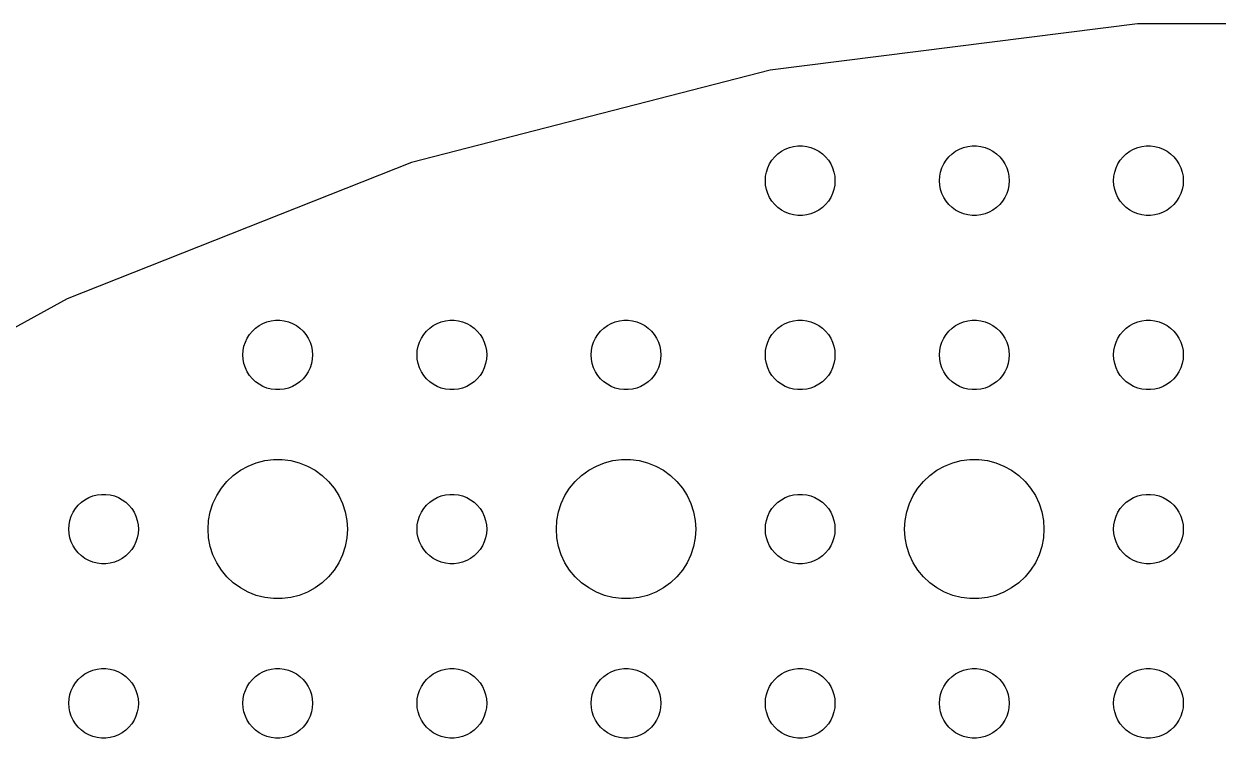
# Model space of a CAD drawing. Header units: metres. Extents: x -127 to 127, y -127 to 127.
# Drawn here: x -55.9 to -4.5, y 96 to 126.7 of the extents above; entities that cross this region are included whole.
import ezdxf

# ---------------------------------------------------------------- set-up
doc = ezdxf.new("R2010")
doc.units = ezdxf.units.M

msp = doc.modelspace()

# ---------------------------------------------------------------- linework, layer by layer
for p, q in [((-7.9744, 126.749), (-23.7974, 124.75)), ((7.9744, 126.749), (-7.9744, 126.749)), ((-23.7974, 124.75), (-39.2451, 120.784)), ((-23.1387, 121.357), (-22.9635, 121.427)), ((-22.9635, 121.427), (-22.7811, 121.473)), ((-22.7811, 121.473), (-22.5942, 121.497)), ((-22.5942, 121.497), (-22.4058, 121.497)), ((-22.4058, 121.497), (-22.2189, 121.473)), ((-22.2189, 121.473), (-22.0365, 121.427)), ((-22.0365, 121.427), (-21.8613, 121.357)), ((-15.6387, 121.357), (-15.4635, 121.427)), ((-15.4635, 121.427), (-15.2811, 121.473)), ((-15.2811, 121.473), (-15.0942, 121.497)), ((-15.0942, 121.497), (-14.9058, 121.497)), ((-14.9058, 121.497), (-14.7189, 121.473)), ((-14.7189, 121.473), (-14.5365, 121.427)), ((-14.5365, 121.427), (-14.3613, 121.357)), ((-8.13866, 121.357), (-7.96352, 121.427)), ((-7.96352, 121.427), (-7.78107, 121.473)), ((-7.78107, 121.473), (-7.59418, 121.497)), ((-7.59418, 121.497), (-7.40581, 121.497)), ((-7.40581, 121.497), (-7.21892, 121.473)), ((-7.21892, 121.473), (-7.03647, 121.427)), ((-7.03647, 121.427), (-6.86133, 121.357)), ((-23.8145, 120.723), (-23.7135, 120.882)), ((-23.7135, 120.882), (-23.5934, 121.027)), ((-23.5934, 121.027), (-23.4561, 121.156)), ((-23.4561, 121.156), (-23.3037, 121.266)), ((-23.3037, 121.266), (-23.1387, 121.357)), ((-21.8613, 121.357), (-21.6963, 121.266)), ((-21.6963, 121.266), (-21.5439, 121.156)), ((-21.5439, 121.156), (-21.4065, 121.027)), ((-21.4065, 121.027), (-21.2865, 120.882)), ((-21.2865, 120.882), (-21.1855, 120.723)), ((-16.3145, 120.723), (-16.2135, 120.882)), ((-16.2135, 120.882), (-16.0934, 121.027)), ((-16.0934, 121.027), (-15.9561, 121.156)), ((-15.9561, 121.156), (-15.8037, 121.266)), ((-15.8037, 121.266), (-15.6387, 121.357)), ((-14.3613, 121.357), (-14.1963, 121.266)), ((-14.1963, 121.266), (-14.0439, 121.156)), ((-14.0439, 121.156), (-13.9065, 121.027)), ((-13.9065, 121.027), (-13.7865, 120.882)), ((-13.7865, 120.882), (-13.6855, 120.723)), ((-8.81445, 120.723), (-8.71352, 120.882)), ((-8.71352, 120.882), (-8.59344, 121.027)), ((-8.59344, 121.027), (-8.45613, 121.156)), ((-8.45613, 121.156), (-8.30373, 121.266)), ((-8.30373, 121.266), (-8.13866, 121.357)), ((-6.86133, 121.357), (-6.69626, 121.266)), ((-6.69626, 121.266), (-6.54385, 121.156)), ((-6.54385, 121.156), (-6.40654, 121.027)), ((-6.40654, 121.027), (-6.28647, 120.882)), ((-6.28647, 120.882), (-6.18553, 120.723)), ((-39.2451, 120.784), (-54.074, 114.913)), ((-23.9882, 120.188), (-23.9529, 120.373)), ((-23.9529, 120.373), (-23.8947, 120.552)), ((-23.8947, 120.552), (-23.8145, 120.723)), ((-21.1855, 120.723), (-21.1053, 120.552)), ((-21.1053, 120.552), (-21.0471, 120.373)), ((-21.0471, 120.373), (-21.0118, 120.188)), ((-16.4882, 120.188), (-16.4529, 120.373)), ((-16.4529, 120.373), (-16.3947, 120.552)), ((-16.3947, 120.552), (-16.3145, 120.723)), ((-13.6855, 120.723), (-13.6053, 120.552)), ((-13.6053, 120.552), (-13.5471, 120.373)), ((-13.5471, 120.373), (-13.5118, 120.188)), ((-8.98816, 120.188), (-8.95287, 120.373)), ((-8.95287, 120.373), (-8.89465, 120.552)), ((-8.89465, 120.552), (-8.81445, 120.723)), ((-6.18553, 120.723), (-6.10533, 120.552)), ((-6.10533, 120.552), (-6.04712, 120.373)), ((-6.04712, 120.373), (-6.01183, 120.188)), ((-24, 120), (-23.9882, 120.188)), ((-23.9882, 119.812), (-24, 120)), ((-21.0118, 120.188), (-21, 120)), ((-21, 120), (-21.0118, 119.812)), ((-16.5, 120), (-16.4882, 120.188)), ((-16.4882, 119.812), (-16.5, 120)), ((-13.5118, 120.188), (-13.5, 120)), ((-13.5, 120), (-13.5118, 119.812)), ((-9, 120), (-8.98816, 120.188)), ((-8.98816, 119.812), (-9, 120)), ((-6.01183, 120.188), (-6, 120)), ((-6, 120), (-6.01183, 119.812)), ((-23.9529, 119.627), (-23.9882, 119.812)), ((-23.8947, 119.448), (-23.9529, 119.627)), ((-23.8145, 119.277), (-23.8947, 119.448)), ((-21.1053, 119.448), (-21.1855, 119.277)), ((-21.0471, 119.627), (-21.1053, 119.448)), ((-21.0118, 119.812), (-21.0471, 119.627)), ((-16.4529, 119.627), (-16.4882, 119.812)), ((-16.3947, 119.448), (-16.4529, 119.627)), ((-16.3145, 119.277), (-16.3947, 119.448)), ((-13.6053, 119.448), (-13.6855, 119.277)), ((-13.5471, 119.627), (-13.6053, 119.448)), ((-13.5118, 119.812), (-13.5471, 119.627)), ((-8.95287, 119.627), (-8.98816, 119.812)), ((-8.89465, 119.448), (-8.95287, 119.627)), ((-8.81445, 119.277), (-8.89465, 119.448)), ((-6.10533, 119.448), (-6.18553, 119.277)), ((-6.04712, 119.627), (-6.10533, 119.448)), ((-6.01183, 119.812), (-6.04712, 119.627)), ((-23.7135, 119.118), (-23.8145, 119.277)), ((-23.5934, 118.973), (-23.7135, 119.118)), ((-23.4561, 118.844), (-23.5934, 118.973)), ((-23.3037, 118.734), (-23.4561, 118.844)), ((-21.5439, 118.844), (-21.6963, 118.734)), ((-21.4065, 118.973), (-21.5439, 118.844)), ((-21.2865, 119.118), (-21.4065, 118.973)), ((-21.1855, 119.277), (-21.2865, 119.118)), ((-16.2135, 119.118), (-16.3145, 119.277)), ((-16.0934, 118.973), (-16.2135, 119.118)), ((-15.9561, 118.844), (-16.0934, 118.973)), ((-15.8037, 118.734), (-15.9561, 118.844)), ((-14.0439, 118.844), (-14.1963, 118.734)), ((-13.9065, 118.973), (-14.0439, 118.844)), ((-13.7865, 119.118), (-13.9065, 118.973)), ((-13.6855, 119.277), (-13.7865, 119.118)), ((-8.71352, 119.118), (-8.81445, 119.277)), ((-8.59344, 118.973), (-8.71352, 119.118)), ((-8.45613, 118.844), (-8.59344, 118.973)), ((-8.30373, 118.734), (-8.45613, 118.844)), ((-6.54385, 118.844), (-6.69626, 118.734)), ((-6.40654, 118.973), (-6.54385, 118.844)), ((-6.28647, 119.118), (-6.40654, 118.973)), ((-6.18553, 119.277), (-6.28647, 119.118)), ((-23.1387, 118.643), (-23.3037, 118.734)), ((-22.9635, 118.573), (-23.1387, 118.643)), ((-22.7811, 118.527), (-22.9635, 118.573)), ((-22.5942, 118.503), (-22.7811, 118.527)), ((-22.4058, 118.503), (-22.5942, 118.503)), ((-22.2189, 118.527), (-22.4058, 118.503)), ((-22.0365, 118.573), (-22.2189, 118.527)), ((-21.8613, 118.643), (-22.0365, 118.573)), ((-21.6963, 118.734), (-21.8613, 118.643)), ((-15.6387, 118.643), (-15.8037, 118.734)), ((-15.4635, 118.573), (-15.6387, 118.643)), ((-15.2811, 118.527), (-15.4635, 118.573)), ((-15.0942, 118.503), (-15.2811, 118.527)), ((-14.9058, 118.503), (-15.0942, 118.503)), ((-14.7189, 118.527), (-14.9058, 118.503)), ((-14.5365, 118.573), (-14.7189, 118.527)), ((-14.3613, 118.643), (-14.5365, 118.573)), ((-14.1963, 118.734), (-14.3613, 118.643)), ((-8.13866, 118.643), (-8.30373, 118.734)), ((-7.96352, 118.573), (-8.13866, 118.643)), ((-7.78107, 118.527), (-7.96352, 118.573)), ((-7.59418, 118.503), (-7.78107, 118.527)), ((-7.40581, 118.503), (-7.59418, 118.503)), ((-7.21892, 118.527), (-7.40581, 118.503)), ((-7.03647, 118.573), (-7.21892, 118.527)), ((-6.86133, 118.643), (-7.03647, 118.573)), ((-6.69626, 118.734), (-6.86133, 118.643)), ((-54.074, 114.913), (-68.05, 107.23)), ((-45.9561, 113.656), (-45.8037, 113.766)), ((-45.8037, 113.766), (-45.6387, 113.857)), ((-45.6387, 113.857), (-45.4635, 113.927)), ((-45.4635, 113.927), (-45.2811, 113.973)), ((-45.2811, 113.973), (-45.0942, 113.997)), ((-45.0942, 113.997), (-44.9058, 113.997)), ((-44.9058, 113.997), (-44.7189, 113.973)), ((-44.7189, 113.973), (-44.5365, 113.927)), ((-44.5365, 113.927), (-44.3613, 113.857)), ((-44.3613, 113.857), (-44.1963, 113.766)), ((-44.1963, 113.766), (-44.0439, 113.656)), ((-38.4561, 113.656), (-38.3037, 113.766)), ((-38.3037, 113.766), (-38.1387, 113.857)), ((-38.1387, 113.857), (-37.9635, 113.927)), ((-37.9635, 113.927), (-37.7811, 113.973)), ((-37.7811, 113.973), (-37.5942, 113.997)), ((-37.5942, 113.997), (-37.4058, 113.997)), ((-37.4058, 113.997), (-37.2189, 113.973)), ((-37.2189, 113.973), (-37.0365, 113.927)), ((-37.0365, 113.927), (-36.8613, 113.857)), ((-36.8613, 113.857), (-36.6963, 113.766)), ((-36.6963, 113.766), (-36.5439, 113.656)), ((-30.9561, 113.656), (-30.8037, 113.766)), ((-30.8037, 113.766), (-30.6387, 113.857)), ((-30.6387, 113.857), (-30.4635, 113.927)), ((-30.4635, 113.927), (-30.2811, 113.973)), ((-30.2811, 113.973), (-30.0942, 113.997)), ((-30.0942, 113.997), (-29.9058, 113.997)), ((-29.9058, 113.997), (-29.7189, 113.973)), ((-29.7189, 113.973), (-29.5365, 113.927)), ((-29.5365, 113.927), (-29.3613, 113.857)), ((-29.3613, 113.857), (-29.1963, 113.766)), ((-29.1963, 113.766), (-29.0439, 113.656)), ((-23.4561, 113.656), (-23.3037, 113.766)), ((-23.3037, 113.766), (-23.1387, 113.857)), ((-23.1387, 113.857), (-22.9635, 113.927)), ((-22.9635, 113.927), (-22.7811, 113.973)), ((-22.7811, 113.973), (-22.5942, 113.997)), ((-22.5942, 113.997), (-22.4058, 113.997)), ((-22.4058, 113.997), (-22.2189, 113.973)), ((-22.2189, 113.973), (-22.0365, 113.927)), ((-22.0365, 113.927), (-21.8613, 113.857)), ((-21.8613, 113.857), (-21.6963, 113.766)), ((-21.6963, 113.766), (-21.5439, 113.656)), ((-15.9561, 113.656), (-15.8037, 113.766)), ((-15.8037, 113.766), (-15.6387, 113.857)), ((-15.6387, 113.857), (-15.4635, 113.927)), ((-15.4635, 113.927), (-15.2811, 113.973)), ((-15.2811, 113.973), (-15.0942, 113.997)), ((-15.0942, 113.997), (-14.9058, 113.997)), ((-14.9058, 113.997), (-14.7189, 113.973)), ((-14.7189, 113.973), (-14.5365, 113.927)), ((-14.5365, 113.927), (-14.3613, 113.857)), ((-14.3613, 113.857), (-14.1963, 113.766)), ((-14.1963, 113.766), (-14.0439, 113.656)), ((-8.45613, 113.656), (-8.30373, 113.766)), ((-8.30373, 113.766), (-8.13866, 113.857)), ((-8.13866, 113.857), (-7.96352, 113.927)), ((-7.96352, 113.927), (-7.78107, 113.973)), ((-7.78107, 113.973), (-7.59418, 113.997)), ((-7.59418, 113.997), (-7.40581, 113.997)), ((-7.40581, 113.997), (-7.21892, 113.973)), ((-7.21892, 113.973), (-7.03647, 113.927)), ((-7.03647, 113.927), (-6.86133, 113.857)), ((-6.86133, 113.857), (-6.69626, 113.766)), ((-6.69626, 113.766), (-6.54385, 113.656)), ((-46.3947, 113.052), (-46.3145, 113.223)), ((-46.3145, 113.223), (-46.2135, 113.382)), ((-46.2135, 113.382), (-46.0934, 113.527)), ((-46.0934, 113.527), (-45.9561, 113.656)), ((-44.0439, 113.656), (-43.9065, 113.527)), ((-43.9065, 113.527), (-43.7865, 113.382)), ((-43.7865, 113.382), (-43.6855, 113.223)), ((-43.6855, 113.223), (-43.6053, 113.052)), ((-38.8947, 113.052), (-38.8145, 113.223)), ((-38.8145, 113.223), (-38.7135, 113.382)), ((-38.7135, 113.382), (-38.5934, 113.527)), ((-38.5934, 113.527), (-38.4561, 113.656)), ((-36.5439, 113.656), (-36.4065, 113.527)), ((-36.4065, 113.527), (-36.2865, 113.382)), ((-36.2865, 113.382), (-36.1855, 113.223)), ((-36.1855, 113.223), (-36.1053, 113.052)), ((-31.3947, 113.052), (-31.3145, 113.223)), ((-31.3145, 113.223), (-31.2135, 113.382)), ((-31.2135, 113.382), (-31.0934, 113.527)), ((-31.0934, 113.527), (-30.9561, 113.656)), ((-29.0439, 113.656), (-28.9065, 113.527)), ((-28.9065, 113.527), (-28.7865, 113.382)), ((-28.7865, 113.382), (-28.6855, 113.223)), ((-28.6855, 113.223), (-28.6053, 113.052)), ((-23.8947, 113.052), (-23.8145, 113.223)), ((-23.8145, 113.223), (-23.7135, 113.382)), ((-23.7135, 113.382), (-23.5934, 113.527)), ((-23.5934, 113.527), (-23.4561, 113.656)), ((-21.5439, 113.656), (-21.4065, 113.527)), ((-21.4065, 113.527), (-21.2865, 113.382)), ((-21.2865, 113.382), (-21.1855, 113.223)), ((-21.1855, 113.223), (-21.1053, 113.052)), ((-16.3947, 113.052), (-16.3145, 113.223)), ((-16.3145, 113.223), (-16.2135, 113.382)), ((-16.2135, 113.382), (-16.0934, 113.527)), ((-16.0934, 113.527), (-15.9561, 113.656)), ((-14.0439, 113.656), (-13.9065, 113.527)), ((-13.9065, 113.527), (-13.7865, 113.382)), ((-13.7865, 113.382), (-13.6855, 113.223)), ((-13.6855, 113.223), (-13.6053, 113.052)), ((-8.89465, 113.052), (-8.81445, 113.223)), ((-8.81445, 113.223), (-8.71352, 113.382)), ((-8.71352, 113.382), (-8.59344, 113.527)), ((-8.59344, 113.527), (-8.45613, 113.656)), ((-6.54385, 113.656), (-6.40654, 113.527)), ((-6.40654, 113.527), (-6.28647, 113.382)), ((-6.28647, 113.382), (-6.18553, 113.223)), ((-6.18553, 113.223), (-6.10533, 113.052)), ((-46.5, 112.5), (-46.4882, 112.688)), ((-46.4882, 112.688), (-46.4529, 112.873)), ((-46.4529, 112.873), (-46.3947, 113.052)), ((-43.6053, 113.052), (-43.5471, 112.873)), ((-43.5471, 112.873), (-43.5118, 112.688)), ((-43.5118, 112.688), (-43.5, 112.5)), ((-39, 112.5), (-38.9882, 112.688)), ((-38.9882, 112.688), (-38.9529, 112.873)), ((-38.9529, 112.873), (-38.8947, 113.052)), ((-36.1053, 113.052), (-36.0471, 112.873)), ((-36.0471, 112.873), (-36.0118, 112.688)), ((-36.0118, 112.688), (-36, 112.5)), ((-31.5, 112.5), (-31.4882, 112.688)), ((-31.4882, 112.688), (-31.4529, 112.873)), ((-31.4529, 112.873), (-31.3947, 113.052)), ((-28.6053, 113.052), (-28.5471, 112.873)), ((-28.5471, 112.873), (-28.5118, 112.688)), ((-28.5118, 112.688), (-28.5, 112.5)), ((-24, 112.5), (-23.9882, 112.688)), ((-23.9882, 112.688), (-23.9529, 112.873)), ((-23.9529, 112.873), (-23.8947, 113.052)), ((-21.1053, 113.052), (-21.0471, 112.873)), ((-21.0471, 112.873), (-21.0118, 112.688)), ((-21.0118, 112.688), (-21, 112.5)), ((-16.5, 112.5), (-16.4882, 112.688)), ((-16.4882, 112.688), (-16.4529, 112.873)), ((-16.4529, 112.873), (-16.3947, 113.052)), ((-13.6053, 113.052), (-13.5471, 112.873)), ((-13.5471, 112.873), (-13.5118, 112.688)), ((-13.5118, 112.688), (-13.5, 112.5)), ((-9, 112.5), (-8.98816, 112.688)), ((-8.98816, 112.688), (-8.95287, 112.873)), ((-8.95287, 112.873), (-8.89465, 113.052)), ((-6.10533, 113.052), (-6.04712, 112.873)), ((-6.04712, 112.873), (-6.01183, 112.688)), ((-6.01183, 112.688), (-6, 112.5)), ((-46.4882, 112.312), (-46.5, 112.5)), ((-46.4529, 112.127), (-46.4882, 112.312)), ((-46.3947, 111.948), (-46.4529, 112.127)), ((-43.5471, 112.127), (-43.6053, 111.948)), ((-43.5118, 112.312), (-43.5471, 112.127)), ((-43.5, 112.5), (-43.5118, 112.312)), ((-38.9882, 112.312), (-39, 112.5)), ((-38.9529, 112.127), (-38.9882, 112.312)), ((-38.8947, 111.948), (-38.9529, 112.127)), ((-36.0471, 112.127), (-36.1053, 111.948)), ((-36.0118, 112.312), (-36.0471, 112.127)), ((-36, 112.5), (-36.0118, 112.312)), ((-31.4882, 112.312), (-31.5, 112.5)), ((-31.4529, 112.127), (-31.4882, 112.312)), ((-31.3947, 111.948), (-31.4529, 112.127)), ((-28.5471, 112.127), (-28.6053, 111.948)), ((-28.5118, 112.312), (-28.5471, 112.127)), ((-28.5, 112.5), (-28.5118, 112.312)), ((-23.9882, 112.312), (-24, 112.5)), ((-23.9529, 112.127), (-23.9882, 112.312)), ((-23.8947, 111.948), (-23.9529, 112.127)), ((-21.0471, 112.127), (-21.1053, 111.948)), ((-21.0118, 112.312), (-21.0471, 112.127)), ((-21, 112.5), (-21.0118, 112.312)), ((-16.4882, 112.312), (-16.5, 112.5)), ((-16.4529, 112.127), (-16.4882, 112.312)), ((-16.3947, 111.948), (-16.4529, 112.127)), ((-13.5471, 112.127), (-13.6053, 111.948)), ((-13.5118, 112.312), (-13.5471, 112.127)), ((-13.5, 112.5), (-13.5118, 112.312)), ((-8.98816, 112.312), (-9, 112.5)), ((-8.95287, 112.127), (-8.98816, 112.312)), ((-8.89465, 111.948), (-8.95287, 112.127)), ((-6.04712, 112.127), (-6.10533, 111.948)), ((-6.01183, 112.312), (-6.04712, 112.127)), ((-6, 112.5), (-6.01183, 112.312)), ((-46.3145, 111.777), (-46.3947, 111.948)), ((-46.2135, 111.618), (-46.3145, 111.777)), ((-46.0934, 111.473), (-46.2135, 111.618)), ((-43.7865, 111.618), (-43.9065, 111.473)), ((-43.6855, 111.777), (-43.7865, 111.618)), ((-43.6053, 111.948), (-43.6855, 111.777)), ((-38.8145, 111.777), (-38.8947, 111.948)), ((-38.7135, 111.618), (-38.8145, 111.777)), ((-38.5934, 111.473), (-38.7135, 111.618)), ((-36.2865, 111.618), (-36.4065, 111.473)), ((-36.1855, 111.777), (-36.2865, 111.618)), ((-36.1053, 111.948), (-36.1855, 111.777)), ((-31.3145, 111.777), (-31.3947, 111.948)), ((-31.2135, 111.618), (-31.3145, 111.777)), ((-31.0934, 111.473), (-31.2135, 111.618)), ((-28.7865, 111.618), (-28.9065, 111.473)), ((-28.6855, 111.777), (-28.7865, 111.618)), ((-28.6053, 111.948), (-28.6855, 111.777)), ((-23.8145, 111.777), (-23.8947, 111.948)), ((-23.7135, 111.618), (-23.8145, 111.777)), ((-23.5934, 111.473), (-23.7135, 111.618)), ((-21.2865, 111.618), (-21.4065, 111.473)), ((-21.1855, 111.777), (-21.2865, 111.618)), ((-21.1053, 111.948), (-21.1855, 111.777)), ((-16.3145, 111.777), (-16.3947, 111.948)), ((-16.2135, 111.618), (-16.3145, 111.777)), ((-16.0934, 111.473), (-16.2135, 111.618)), ((-13.7865, 111.618), (-13.9065, 111.473)), ((-13.6855, 111.777), (-13.7865, 111.618)), ((-13.6053, 111.948), (-13.6855, 111.777)), ((-8.81445, 111.777), (-8.89465, 111.948)), ((-8.71352, 111.618), (-8.81445, 111.777)), ((-8.59344, 111.473), (-8.71352, 111.618)), ((-6.28647, 111.618), (-6.40654, 111.473)), ((-6.18553, 111.777), (-6.28647, 111.618)), ((-6.10533, 111.948), (-6.18553, 111.777)), ((-45.9561, 111.344), (-46.0934, 111.473)), ((-45.8037, 111.234), (-45.9561, 111.344)), ((-45.6387, 111.143), (-45.8037, 111.234)), ((-45.4635, 111.073), (-45.6387, 111.143)), ((-44.3613, 111.143), (-44.5365, 111.073)), ((-44.1963, 111.234), (-44.3613, 111.143)), ((-44.0439, 111.344), (-44.1963, 111.234)), ((-43.9065, 111.473), (-44.0439, 111.344)), ((-38.4561, 111.344), (-38.5934, 111.473)), ((-38.3037, 111.234), (-38.4561, 111.344)), ((-38.1387, 111.143), (-38.3037, 111.234)), ((-37.9635, 111.073), (-38.1387, 111.143)), ((-36.8613, 111.143), (-37.0365, 111.073)), ((-36.6963, 111.234), (-36.8613, 111.143)), ((-36.5439, 111.344), (-36.6963, 111.234)), ((-36.4065, 111.473), (-36.5439, 111.344)), ((-30.9561, 111.344), (-31.0934, 111.473)), ((-30.8037, 111.234), (-30.9561, 111.344)), ((-30.6387, 111.143), (-30.8037, 111.234)), ((-30.4635, 111.073), (-30.6387, 111.143)), ((-29.3613, 111.143), (-29.5365, 111.073)), ((-29.1963, 111.234), (-29.3613, 111.143)), ((-29.0439, 111.344), (-29.1963, 111.234)), ((-28.9065, 111.473), (-29.0439, 111.344)), ((-23.4561, 111.344), (-23.5934, 111.473)), ((-23.3037, 111.234), (-23.4561, 111.344)), ((-23.1387, 111.143), (-23.3037, 111.234)), ((-22.9635, 111.073), (-23.1387, 111.143)), ((-21.8613, 111.143), (-22.0365, 111.073)), ((-21.6963, 111.234), (-21.8613, 111.143)), ((-21.5439, 111.344), (-21.6963, 111.234)), ((-21.4065, 111.473), (-21.5439, 111.344)), ((-15.9561, 111.344), (-16.0934, 111.473)), ((-15.8037, 111.234), (-15.9561, 111.344)), ((-15.6387, 111.143), (-15.8037, 111.234)), ((-15.4635, 111.073), (-15.6387, 111.143)), ((-14.3613, 111.143), (-14.5365, 111.073)), ((-14.1963, 111.234), (-14.3613, 111.143)), ((-14.0439, 111.344), (-14.1963, 111.234)), ((-13.9065, 111.473), (-14.0439, 111.344)), ((-8.45613, 111.344), (-8.59344, 111.473)), ((-8.30373, 111.234), (-8.45613, 111.344)), ((-8.13866, 111.143), (-8.30373, 111.234)), ((-7.96352, 111.073), (-8.13866, 111.143)), ((-6.86133, 111.143), (-7.03647, 111.073)), ((-6.69626, 111.234), (-6.86133, 111.143)), ((-6.54385, 111.344), (-6.69626, 111.234)), ((-6.40654, 111.473), (-6.54385, 111.344)), ((-45.2811, 111.027), (-45.4635, 111.073)), ((-45.0942, 111.003), (-45.2811, 111.027)), ((-44.9058, 111.003), (-45.0942, 111.003)), ((-44.7189, 111.027), (-44.9058, 111.003)), ((-44.5365, 111.073), (-44.7189, 111.027)), ((-37.7811, 111.027), (-37.9635, 111.073)), ((-37.5942, 111.003), (-37.7811, 111.027)), ((-37.4058, 111.003), (-37.5942, 111.003)), ((-37.2189, 111.027), (-37.4058, 111.003)), ((-37.0365, 111.073), (-37.2189, 111.027)), ((-30.2811, 111.027), (-30.4635, 111.073)), ((-30.0942, 111.003), (-30.2811, 111.027)), ((-29.9058, 111.003), (-30.0942, 111.003)), ((-29.7189, 111.027), (-29.9058, 111.003)), ((-29.5365, 111.073), (-29.7189, 111.027)), ((-22.7811, 111.027), (-22.9635, 111.073)), ((-22.5942, 111.003), (-22.7811, 111.027)), ((-22.4058, 111.003), (-22.5942, 111.003)), ((-22.2189, 111.027), (-22.4058, 111.003)), ((-22.0365, 111.073), (-22.2189, 111.027)), ((-15.2811, 111.027), (-15.4635, 111.073)), ((-15.0942, 111.003), (-15.2811, 111.027)), ((-14.9058, 111.003), (-15.0942, 111.003)), ((-14.7189, 111.027), (-14.9058, 111.003)), ((-14.5365, 111.073), (-14.7189, 111.027)), ((-7.78107, 111.027), (-7.96352, 111.073)), ((-7.59418, 111.003), (-7.78107, 111.027)), ((-7.40581, 111.003), (-7.59418, 111.003)), ((-7.21892, 111.027), (-7.40581, 111.003)), ((-7.03647, 111.073), (-7.21892, 111.027)), ((-46.9123, 107.312), (-46.6075, 107.533)), ((-46.6075, 107.533), (-46.2773, 107.714)), ((-46.2773, 107.714), (-45.927, 107.853)), ((-45.927, 107.853), (-45.5621, 107.947)), ((-45.5621, 107.947), (-45.1884, 107.994)), ((-45.1884, 107.994), (-44.8116, 107.994)), ((-44.8116, 107.994), (-44.4379, 107.947)), ((-44.4379, 107.947), (-44.0729, 107.853)), ((-44.0729, 107.853), (-43.7227, 107.714)), ((-43.7227, 107.714), (-43.3925, 107.533)), ((-43.3925, 107.533), (-43.0877, 107.312)), ((-31.9123, 107.312), (-31.6075, 107.533)), ((-31.6075, 107.533), (-31.2773, 107.714)), ((-31.2773, 107.714), (-30.927, 107.853)), ((-30.927, 107.853), (-30.5621, 107.947)), ((-30.5621, 107.947), (-30.1884, 107.994)), ((-30.1884, 107.994), (-29.8116, 107.994)), ((-29.8116, 107.994), (-29.4379, 107.947)), ((-29.4379, 107.947), (-29.0729, 107.853)), ((-29.0729, 107.853), (-28.7227, 107.714)), ((-28.7227, 107.714), (-28.3925, 107.533)), ((-28.3925, 107.533), (-28.0877, 107.312)), ((-16.9123, 107.312), (-16.6075, 107.533)), ((-16.6075, 107.533), (-16.2773, 107.714)), ((-16.2773, 107.714), (-15.927, 107.853)), ((-15.927, 107.853), (-15.5621, 107.947)), ((-15.5621, 107.947), (-15.1884, 107.994)), ((-15.1884, 107.994), (-14.8116, 107.994)), ((-14.8116, 107.994), (-14.4379, 107.947)), ((-14.4379, 107.947), (-14.0729, 107.853)), ((-14.0729, 107.853), (-13.7227, 107.714)), ((-13.7227, 107.714), (-13.3925, 107.533)), ((-13.3925, 107.533), (-13.0877, 107.312)), ((-47.427, 106.763), (-47.1869, 107.054)), ((-47.1869, 107.054), (-46.9123, 107.312)), ((-43.0877, 107.312), (-42.8131, 107.054)), ((-42.8131, 107.054), (-42.5729, 106.763)), ((-32.427, 106.763), (-32.1869, 107.054)), ((-32.1869, 107.054), (-31.9123, 107.312)), ((-28.0877, 107.312), (-27.8131, 107.054)), ((-27.8131, 107.054), (-27.5729, 106.763)), ((-17.427, 106.763), (-17.1869, 107.054)), ((-17.1869, 107.054), (-16.9123, 107.312)), ((-13.0877, 107.312), (-12.8131, 107.054)), ((-12.8131, 107.054), (-12.5729, 106.763)), ((-52.9635, 106.427), (-52.7811, 106.473)), ((-52.7811, 106.473), (-52.5942, 106.497)), ((-52.5942, 106.497), (-52.4058, 106.497)), ((-52.4058, 106.497), (-52.2189, 106.473)), ((-52.2189, 106.473), (-52.0365, 106.427)), ((-47.6289, 106.445), (-47.427, 106.763)), ((-42.5729, 106.763), (-42.3711, 106.445)), ((-37.9635, 106.427), (-37.7811, 106.473)), ((-37.7811, 106.473), (-37.5942, 106.497)), ((-37.5942, 106.497), (-37.4058, 106.497)), ((-37.4058, 106.497), (-37.2189, 106.473)), ((-37.2189, 106.473), (-37.0365, 106.427)), ((-32.6289, 106.445), (-32.427, 106.763)), ((-27.5729, 106.763), (-27.3711, 106.445)), ((-22.9635, 106.427), (-22.7811, 106.473)), ((-22.7811, 106.473), (-22.5942, 106.497)), ((-22.5942, 106.497), (-22.4058, 106.497)), ((-22.4058, 106.497), (-22.2189, 106.473)), ((-22.2189, 106.473), (-22.0365, 106.427)), ((-17.6289, 106.445), (-17.427, 106.763)), ((-12.5729, 106.763), (-12.3711, 106.445)), ((-7.96352, 106.427), (-7.78107, 106.473)), ((-7.78107, 106.473), (-7.59418, 106.497)), ((-7.59418, 106.497), (-7.40581, 106.497)), ((-7.40581, 106.497), (-7.21892, 106.473)), ((-7.21892, 106.473), (-7.03647, 106.427)), ((-53.7135, 105.882), (-53.5934, 106.027)), ((-53.5934, 106.027), (-53.4561, 106.156)), ((-53.4561, 106.156), (-53.3037, 106.266)), ((-53.3037, 106.266), (-53.1387, 106.357)), ((-53.1387, 106.357), (-52.9635, 106.427)), ((-52.0365, 106.427), (-51.8613, 106.357)), ((-51.8613, 106.357), (-51.6963, 106.266)), ((-51.6963, 106.266), (-51.5439, 106.156)), ((-51.5439, 106.156), (-51.4065, 106.027)), ((-51.4065, 106.027), (-51.2865, 105.882)), ((-47.9057, 105.746), (-47.7893, 106.104)), ((-47.7893, 106.104), (-47.6289, 106.445)), ((-42.3711, 106.445), (-42.2107, 106.104)), ((-42.2107, 106.104), (-42.0942, 105.746)), ((-38.7135, 105.882), (-38.5934, 106.027)), ((-38.5934, 106.027), (-38.4561, 106.156)), ((-38.4561, 106.156), (-38.3037, 106.266)), ((-38.3037, 106.266), (-38.1387, 106.357)), ((-38.1387, 106.357), (-37.9635, 106.427)), ((-37.0365, 106.427), (-36.8613, 106.357)), ((-36.8613, 106.357), (-36.6963, 106.266)), ((-36.6963, 106.266), (-36.5439, 106.156)), ((-36.5439, 106.156), (-36.4065, 106.027)), ((-36.4065, 106.027), (-36.2865, 105.882)), ((-32.9057, 105.746), (-32.7893, 106.104)), ((-32.7893, 106.104), (-32.6289, 106.445)), ((-27.3711, 106.445), (-27.2107, 106.104)), ((-27.2107, 106.104), (-27.0942, 105.746)), ((-23.7135, 105.882), (-23.5934, 106.027)), ((-23.5934, 106.027), (-23.4561, 106.156)), ((-23.4561, 106.156), (-23.3037, 106.266)), ((-23.3037, 106.266), (-23.1387, 106.357)), ((-23.1387, 106.357), (-22.9635, 106.427)), ((-22.0365, 106.427), (-21.8613, 106.357)), ((-21.8613, 106.357), (-21.6963, 106.266)), ((-21.6963, 106.266), (-21.5439, 106.156)), ((-21.5439, 106.156), (-21.4065, 106.027)), ((-21.4065, 106.027), (-21.2865, 105.882)), ((-17.9057, 105.746), (-17.7893, 106.104)), ((-17.7893, 106.104), (-17.6289, 106.445)), ((-12.3711, 106.445), (-12.2107, 106.104)), ((-12.2107, 106.104), (-12.0942, 105.746)), ((-8.71352, 105.882), (-8.59344, 106.027)), ((-8.59344, 106.027), (-8.45613, 106.156)), ((-8.45613, 106.156), (-8.30373, 106.266)), ((-8.30373, 106.266), (-8.13866, 106.357)), ((-8.13866, 106.357), (-7.96352, 106.427)), ((-7.03647, 106.427), (-6.86133, 106.357)), ((-6.86133, 106.357), (-6.69626, 106.266)), ((-6.69626, 106.266), (-6.54385, 106.156)), ((-6.54385, 106.156), (-6.40654, 106.027)), ((-6.40654, 106.027), (-6.28647, 105.882)), ((-53.9529, 105.373), (-53.8947, 105.552)), ((-53.8947, 105.552), (-53.8145, 105.723)), ((-53.8145, 105.723), (-53.7135, 105.882)), ((-51.2865, 105.882), (-51.1855, 105.723)), ((-51.1855, 105.723), (-51.1053, 105.552)), ((-51.1053, 105.552), (-51.0471, 105.373)), ((-47.9763, 105.376), (-47.9057, 105.746)), ((-42.0942, 105.746), (-42.0237, 105.376)), ((-38.9529, 105.373), (-38.8947, 105.552)), ((-38.8947, 105.552), (-38.8145, 105.723)), ((-38.8145, 105.723), (-38.7135, 105.882)), ((-36.2865, 105.882), (-36.1855, 105.723)), ((-36.1855, 105.723), (-36.1053, 105.552)), ((-36.1053, 105.552), (-36.0471, 105.373)), ((-32.9763, 105.376), (-32.9057, 105.746)), ((-27.0942, 105.746), (-27.0237, 105.376)), ((-23.9529, 105.373), (-23.8947, 105.552)), ((-23.8947, 105.552), (-23.8145, 105.723)), ((-23.8145, 105.723), (-23.7135, 105.882)), ((-21.2865, 105.882), (-21.1855, 105.723)), ((-21.1855, 105.723), (-21.1053, 105.552)), ((-21.1053, 105.552), (-21.0471, 105.373)), ((-17.9763, 105.376), (-17.9057, 105.746)), ((-12.0942, 105.746), (-12.0237, 105.376)), ((-8.95287, 105.373), (-8.89465, 105.552)), ((-8.89465, 105.552), (-8.81445, 105.723)), ((-8.81445, 105.723), (-8.71352, 105.882)), ((-6.28647, 105.882), (-6.18553, 105.723)), ((-6.18553, 105.723), (-6.10533, 105.552)), ((-6.10533, 105.552), (-6.04712, 105.373)), ((-54, 105), (-53.9882, 105.188)), ((-53.9882, 104.812), (-54, 105)), ((-53.9882, 105.188), (-53.9529, 105.373)), ((-51.0471, 105.373), (-51.0118, 105.188)), ((-51.0118, 105.188), (-51, 105)), ((-51, 105), (-51.0118, 104.812)), ((-48, 105), (-47.9763, 105.376)), ((-47.9763, 104.624), (-48, 105)), ((-42.0237, 105.376), (-42, 105)), ((-42, 105), (-42.0237, 104.624)), ((-39, 105), (-38.9882, 105.188)), ((-38.9882, 104.812), (-39, 105)), ((-38.9882, 105.188), (-38.9529, 105.373)), ((-36.0471, 105.373), (-36.0118, 105.188)), ((-36.0118, 105.188), (-36, 105)), ((-36, 105), (-36.0118, 104.812)), ((-33, 105), (-32.9763, 105.376)), ((-32.9763, 104.624), (-33, 105)), ((-27.0237, 105.376), (-27, 105)), ((-27, 105), (-27.0237, 104.624)), ((-24, 105), (-23.9882, 105.188)), ((-23.9882, 104.812), (-24, 105)), ((-23.9882, 105.188), (-23.9529, 105.373)), ((-21.0471, 105.373), (-21.0118, 105.188)), ((-21.0118, 105.188), (-21, 105)), ((-21, 105), (-21.0118, 104.812)), ((-18, 105), (-17.9763, 105.376)), ((-17.9763, 104.624), (-18, 105)), ((-12.0237, 105.376), (-12, 105)), ((-12, 105), (-12.0237, 104.624)), ((-9, 105), (-8.98816, 105.188)), ((-8.98816, 104.812), (-9, 105)), ((-8.98816, 105.188), (-8.95287, 105.373)), ((-6.04712, 105.373), (-6.01183, 105.188)), ((-6.01183, 105.188), (-6, 105)), ((-6, 105), (-6.01183, 104.812)), ((-53.9529, 104.627), (-53.9882, 104.812)), ((-53.8947, 104.448), (-53.9529, 104.627)), ((-53.8145, 104.277), (-53.8947, 104.448)), ((-51.1053, 104.448), (-51.1855, 104.277)), ((-51.0471, 104.627), (-51.1053, 104.448)), ((-51.0118, 104.812), (-51.0471, 104.627)), ((-47.9057, 104.254), (-47.9763, 104.624)), ((-42.0237, 104.624), (-42.0942, 104.254)), ((-38.9529, 104.627), (-38.9882, 104.812)), ((-38.8947, 104.448), (-38.9529, 104.627)), ((-38.8145, 104.277), (-38.8947, 104.448)), ((-36.1053, 104.448), (-36.1855, 104.277)), ((-36.0471, 104.627), (-36.1053, 104.448)), ((-36.0118, 104.812), (-36.0471, 104.627)), ((-32.9057, 104.254), (-32.9763, 104.624)), ((-27.0237, 104.624), (-27.0942, 104.254)), ((-23.9529, 104.627), (-23.9882, 104.812)), ((-23.8947, 104.448), (-23.9529, 104.627)), ((-23.8145, 104.277), (-23.8947, 104.448)), ((-21.1053, 104.448), (-21.1855, 104.277)), ((-21.0471, 104.627), (-21.1053, 104.448)), ((-21.0118, 104.812), (-21.0471, 104.627)), ((-17.9057, 104.254), (-17.9763, 104.624)), ((-12.0237, 104.624), (-12.0942, 104.254)), ((-8.95287, 104.627), (-8.98816, 104.812)), ((-8.89465, 104.448), (-8.95287, 104.627)), ((-8.81445, 104.277), (-8.89465, 104.448)), ((-6.10533, 104.448), (-6.18553, 104.277)), ((-6.04712, 104.627), (-6.10533, 104.448)), ((-6.01183, 104.812), (-6.04712, 104.627)), ((-53.7135, 104.118), (-53.8145, 104.277)), ((-53.5934, 103.973), (-53.7135, 104.118)), ((-53.4561, 103.844), (-53.5934, 103.973)), ((-51.4065, 103.973), (-51.5439, 103.844)), ((-51.2865, 104.118), (-51.4065, 103.973)), ((-51.1855, 104.277), (-51.2865, 104.118)), ((-47.7893, 103.896), (-47.9057, 104.254)), ((-47.6289, 103.555), (-47.7893, 103.896)), ((-42.2107, 103.896), (-42.3711, 103.555)), ((-42.0942, 104.254), (-42.2107, 103.896)), ((-38.7135, 104.118), (-38.8145, 104.277)), ((-38.5934, 103.973), (-38.7135, 104.118)), ((-38.4561, 103.844), (-38.5934, 103.973)), ((-36.4065, 103.973), (-36.5439, 103.844)), ((-36.2865, 104.118), (-36.4065, 103.973)), ((-36.1855, 104.277), (-36.2865, 104.118)), ((-32.7893, 103.896), (-32.9057, 104.254)), ((-32.6289, 103.555), (-32.7893, 103.896)), ((-27.2107, 103.896), (-27.3711, 103.555)), ((-27.0942, 104.254), (-27.2107, 103.896)), ((-23.7135, 104.118), (-23.8145, 104.277)), ((-23.5934, 103.973), (-23.7135, 104.118)), ((-23.4561, 103.844), (-23.5934, 103.973)), ((-21.4065, 103.973), (-21.5439, 103.844)), ((-21.2865, 104.118), (-21.4065, 103.973)), ((-21.1855, 104.277), (-21.2865, 104.118)), ((-17.7893, 103.896), (-17.9057, 104.254)), ((-17.6289, 103.555), (-17.7893, 103.896)), ((-12.2107, 103.896), (-12.3711, 103.555)), ((-12.0942, 104.254), (-12.2107, 103.896)), ((-8.71352, 104.118), (-8.81445, 104.277)), ((-8.59344, 103.973), (-8.71352, 104.118)), ((-8.45613, 103.844), (-8.59344, 103.973)), ((-6.40654, 103.973), (-6.54385, 103.844)), ((-6.28647, 104.118), (-6.40654, 103.973)), ((-6.18553, 104.277), (-6.28647, 104.118)), ((-53.3037, 103.734), (-53.4561, 103.844)), ((-53.1387, 103.643), (-53.3037, 103.734)), ((-52.9635, 103.573), (-53.1387, 103.643)), ((-52.7811, 103.527), (-52.9635, 103.573)), ((-52.5942, 103.503), (-52.7811, 103.527)), ((-52.4058, 103.503), (-52.5942, 103.503)), ((-52.2189, 103.527), (-52.4058, 103.503)), ((-52.0365, 103.573), (-52.2189, 103.527)), ((-51.8613, 103.643), (-52.0365, 103.573)), ((-51.6963, 103.734), (-51.8613, 103.643)), ((-51.5439, 103.844), (-51.6963, 103.734)), ((-47.427, 103.237), (-47.6289, 103.555)), ((-42.3711, 103.555), (-42.5729, 103.237)), ((-38.3037, 103.734), (-38.4561, 103.844)), ((-38.1387, 103.643), (-38.3037, 103.734)), ((-37.9635, 103.573), (-38.1387, 103.643)), ((-37.7811, 103.527), (-37.9635, 103.573)), ((-37.5942, 103.503), (-37.7811, 103.527)), ((-37.4058, 103.503), (-37.5942, 103.503)), ((-37.2189, 103.527), (-37.4058, 103.503)), ((-37.0365, 103.573), (-37.2189, 103.527)), ((-36.8613, 103.643), (-37.0365, 103.573)), ((-36.6963, 103.734), (-36.8613, 103.643)), ((-36.5439, 103.844), (-36.6963, 103.734)), ((-32.427, 103.237), (-32.6289, 103.555)), ((-27.3711, 103.555), (-27.5729, 103.237)), ((-23.3037, 103.734), (-23.4561, 103.844)), ((-23.1387, 103.643), (-23.3037, 103.734)), ((-22.9635, 103.573), (-23.1387, 103.643)), ((-22.7811, 103.527), (-22.9635, 103.573)), ((-22.5942, 103.503), (-22.7811, 103.527)), ((-22.4058, 103.503), (-22.5942, 103.503)), ((-22.2189, 103.527), (-22.4058, 103.503)), ((-22.0365, 103.573), (-22.2189, 103.527)), ((-21.8613, 103.643), (-22.0365, 103.573)), ((-21.6963, 103.734), (-21.8613, 103.643)), ((-21.5439, 103.844), (-21.6963, 103.734)), ((-17.427, 103.237), (-17.6289, 103.555)), ((-12.3711, 103.555), (-12.5729, 103.237)), ((-8.30373, 103.734), (-8.45613, 103.844)), ((-8.13866, 103.643), (-8.30373, 103.734)), ((-7.96352, 103.573), (-8.13866, 103.643)), ((-7.78107, 103.527), (-7.96352, 103.573)), ((-7.59418, 103.503), (-7.78107, 103.527)), ((-7.40581, 103.503), (-7.59418, 103.503)), ((-7.21892, 103.527), (-7.40581, 103.503)), ((-7.03647, 103.573), (-7.21892, 103.527)), ((-6.86133, 103.643), (-7.03647, 103.573)), ((-6.69626, 103.734), (-6.86133, 103.643)), ((-6.54385, 103.844), (-6.69626, 103.734)), ((-47.1869, 102.946), (-47.427, 103.237)), ((-46.9123, 102.688), (-47.1869, 102.946)), ((-42.8131, 102.946), (-43.0877, 102.688)), ((-42.5729, 103.237), (-42.8131, 102.946)), ((-32.1869, 102.946), (-32.427, 103.237)), ((-31.9123, 102.688), (-32.1869, 102.946)), ((-27.8131, 102.946), (-28.0877, 102.688)), ((-27.5729, 103.237), (-27.8131, 102.946)), ((-17.1869, 102.946), (-17.427, 103.237)), ((-16.9123, 102.688), (-17.1869, 102.946)), ((-12.8131, 102.946), (-13.0877, 102.688)), ((-12.5729, 103.237), (-12.8131, 102.946)), ((-46.6075, 102.467), (-46.9123, 102.688)), ((-46.2773, 102.286), (-46.6075, 102.467)), ((-43.3925, 102.467), (-43.7227, 102.286)), ((-43.0877, 102.688), (-43.3925, 102.467)), ((-31.6075, 102.467), (-31.9123, 102.688)), ((-31.2773, 102.286), (-31.6075, 102.467)), ((-28.3925, 102.467), (-28.7227, 102.286)), ((-28.0877, 102.688), (-28.3925, 102.467)), ((-16.6075, 102.467), (-16.9123, 102.688)), ((-16.2773, 102.286), (-16.6075, 102.467)), ((-13.3925, 102.467), (-13.7227, 102.286)), ((-13.0877, 102.688), (-13.3925, 102.467)), ((-45.927, 102.147), (-46.2773, 102.286)), ((-45.5621, 102.053), (-45.927, 102.147)), ((-45.1884, 102.006), (-45.5621, 102.053)), ((-44.8116, 102.006), (-45.1884, 102.006)), ((-44.4379, 102.053), (-44.8116, 102.006)), ((-44.0729, 102.147), (-44.4379, 102.053)), ((-43.7227, 102.286), (-44.0729, 102.147)), ((-30.927, 102.147), (-31.2773, 102.286)), ((-30.5621, 102.053), (-30.927, 102.147)), ((-30.1884, 102.006), (-30.5621, 102.053)), ((-29.8116, 102.006), (-30.1884, 102.006)), ((-29.4379, 102.053), (-29.8116, 102.006)), ((-29.0729, 102.147), (-29.4379, 102.053)), ((-28.7227, 102.286), (-29.0729, 102.147)), ((-15.927, 102.147), (-16.2773, 102.286)), ((-15.5621, 102.053), (-15.927, 102.147)), ((-15.1884, 102.006), (-15.5621, 102.053)), ((-14.8116, 102.006), (-15.1884, 102.006)), ((-14.4379, 102.053), (-14.8116, 102.006)), ((-14.0729, 102.147), (-14.4379, 102.053)), ((-13.7227, 102.286), (-14.0729, 102.147)), ((-53.4561, 98.6558), (-53.3037, 98.7665)), ((-53.3037, 98.7665), (-53.1387, 98.8572)), ((-53.1387, 98.8572), (-52.9635, 98.9266)), ((-52.9635, 98.9266), (-52.7811, 98.9734)), ((-52.7811, 98.9734), (-52.5942, 98.997)), ((-52.5942, 98.997), (-52.4058, 98.997)), ((-52.4058, 98.997), (-52.2189, 98.9734)), ((-52.2189, 98.9734), (-52.0365, 98.9266)), ((-52.0365, 98.9266), (-51.8613, 98.8572)), ((-51.8613, 98.8572), (-51.6963, 98.7665)), ((-51.6963, 98.7665), (-51.5439, 98.6558)), ((-45.9561, 98.6558), (-45.8037, 98.7665)), ((-45.8037, 98.7665), (-45.6387, 98.8572)), ((-45.6387, 98.8572), (-45.4635, 98.9266)), ((-45.4635, 98.9266), (-45.2811, 98.9734)), ((-45.2811, 98.9734), (-45.0942, 98.997)), ((-45.0942, 98.997), (-44.9058, 98.997)), ((-44.9058, 98.997), (-44.7189, 98.9734)), ((-44.7189, 98.9734), (-44.5365, 98.9266)), ((-44.5365, 98.9266), (-44.3613, 98.8572)), ((-44.3613, 98.8572), (-44.1963, 98.7665)), ((-44.1963, 98.7665), (-44.0439, 98.6558)), ((-38.4561, 98.6558), (-38.3037, 98.7665)), ((-38.3037, 98.7665), (-38.1387, 98.8572)), ((-38.1387, 98.8572), (-37.9635, 98.9266)), ((-37.9635, 98.9266), (-37.7811, 98.9734)), ((-37.7811, 98.9734), (-37.5942, 98.997)), ((-37.5942, 98.997), (-37.4058, 98.997)), ((-37.4058, 98.997), (-37.2189, 98.9734)), ((-37.2189, 98.9734), (-37.0365, 98.9266)), ((-37.0365, 98.9266), (-36.8613, 98.8572)), ((-36.8613, 98.8572), (-36.6963, 98.7665)), ((-36.6963, 98.7665), (-36.5439, 98.6558)), ((-30.9561, 98.6558), (-30.8037, 98.7665)), ((-30.8037, 98.7665), (-30.6387, 98.8572)), ((-30.6387, 98.8572), (-30.4635, 98.9266)), ((-30.4635, 98.9266), (-30.2811, 98.9734)), ((-30.2811, 98.9734), (-30.0942, 98.997)), ((-30.0942, 98.997), (-29.9058, 98.997)), ((-29.9058, 98.997), (-29.7189, 98.9734)), ((-29.7189, 98.9734), (-29.5365, 98.9266)), ((-29.5365, 98.9266), (-29.3613, 98.8572)), ((-29.3613, 98.8572), (-29.1963, 98.7665)), ((-29.1963, 98.7665), (-29.0439, 98.6558)), ((-23.4561, 98.6558), (-23.3037, 98.7665)), ((-23.3037, 98.7665), (-23.1387, 98.8572)), ((-23.1387, 98.8572), (-22.9635, 98.9266)), ((-22.9635, 98.9266), (-22.7811, 98.9734)), ((-22.7811, 98.9734), (-22.5942, 98.997)), ((-22.5942, 98.997), (-22.4058, 98.997)), ((-22.4058, 98.997), (-22.2189, 98.9734)), ((-22.2189, 98.9734), (-22.0365, 98.9266)), ((-22.0365, 98.9266), (-21.8613, 98.8572)), ((-21.8613, 98.8572), (-21.6963, 98.7665)), ((-21.6963, 98.7665), (-21.5439, 98.6558)), ((-15.9561, 98.6558), (-15.8037, 98.7665)), ((-15.8037, 98.7665), (-15.6387, 98.8572)), ((-15.6387, 98.8572), (-15.4635, 98.9266)), ((-15.4635, 98.9266), (-15.2811, 98.9734)), ((-15.2811, 98.9734), (-15.0942, 98.997)), ((-15.0942, 98.997), (-14.9058, 98.997)), ((-14.9058, 98.997), (-14.7189, 98.9734)), ((-14.7189, 98.9734), (-14.5365, 98.9266)), ((-14.5365, 98.9266), (-14.3613, 98.8572)), ((-14.3613, 98.8572), (-14.1963, 98.7665)), ((-14.1963, 98.7665), (-14.0439, 98.6558)), ((-8.45613, 98.6558), (-8.30373, 98.7665)), ((-8.30373, 98.7665), (-8.13866, 98.8572)), ((-8.13866, 98.8572), (-7.96352, 98.9266)), ((-7.96352, 98.9266), (-7.78107, 98.9734)), ((-7.78107, 98.9734), (-7.59418, 98.997)), ((-7.59418, 98.997), (-7.40581, 98.997)), ((-7.40581, 98.997), (-7.21892, 98.9734)), ((-7.21892, 98.9734), (-7.03647, 98.9266)), ((-7.03647, 98.9266), (-6.86133, 98.8572)), ((-6.86133, 98.8572), (-6.69626, 98.7665)), ((-6.69626, 98.7665), (-6.54385, 98.6558)), ((-53.8145, 98.2226), (-53.7135, 98.3817)), ((-53.7135, 98.3817), (-53.5934, 98.5268)), ((-53.5934, 98.5268), (-53.4561, 98.6558)), ((-51.5439, 98.6558), (-51.4065, 98.5268)), ((-51.4065, 98.5268), (-51.2865, 98.3817)), ((-51.2865, 98.3817), (-51.1855, 98.2226)), ((-46.3145, 98.2226), (-46.2135, 98.3817)), ((-46.2135, 98.3817), (-46.0934, 98.5268)), ((-46.0934, 98.5268), (-45.9561, 98.6558)), ((-44.0439, 98.6558), (-43.9065, 98.5268)), ((-43.9065, 98.5268), (-43.7865, 98.3817)), ((-43.7865, 98.3817), (-43.6855, 98.2226)), ((-38.8145, 98.2226), (-38.7135, 98.3817)), ((-38.7135, 98.3817), (-38.5934, 98.5268)), ((-38.5934, 98.5268), (-38.4561, 98.6558)), ((-36.5439, 98.6558), (-36.4065, 98.5268)), ((-36.4065, 98.5268), (-36.2865, 98.3817)), ((-36.2865, 98.3817), (-36.1855, 98.2226)), ((-31.3145, 98.2226), (-31.2135, 98.3817)), ((-31.2135, 98.3817), (-31.0934, 98.5268)), ((-31.0934, 98.5268), (-30.9561, 98.6558)), ((-29.0439, 98.6558), (-28.9065, 98.5268)), ((-28.9065, 98.5268), (-28.7865, 98.3817)), ((-28.7865, 98.3817), (-28.6855, 98.2226)), ((-23.8145, 98.2226), (-23.7135, 98.3817)), ((-23.7135, 98.3817), (-23.5934, 98.5268)), ((-23.5934, 98.5268), (-23.4561, 98.6558)), ((-21.5439, 98.6558), (-21.4065, 98.5268)), ((-21.4065, 98.5268), (-21.2865, 98.3817)), ((-21.2865, 98.3817), (-21.1855, 98.2226)), ((-16.3145, 98.2226), (-16.2135, 98.3817)), ((-16.2135, 98.3817), (-16.0934, 98.5268)), ((-16.0934, 98.5268), (-15.9561, 98.6558)), ((-14.0439, 98.6558), (-13.9065, 98.5268)), ((-13.9065, 98.5268), (-13.7865, 98.3817)), ((-13.7865, 98.3817), (-13.6855, 98.2226)), ((-8.81445, 98.2226), (-8.71352, 98.3817)), ((-8.71352, 98.3817), (-8.59344, 98.5268)), ((-8.59344, 98.5268), (-8.45613, 98.6558)), ((-6.54385, 98.6558), (-6.40654, 98.5268)), ((-6.40654, 98.5268), (-6.28647, 98.3817)), ((-6.28647, 98.3817), (-6.18553, 98.2226)), ((-53.9882, 97.688), (-53.9529, 97.873)), ((-53.9529, 97.873), (-53.8947, 98.0522)), ((-53.8947, 98.0522), (-53.8145, 98.2226)), ((-51.1855, 98.2226), (-51.1053, 98.0522)), ((-51.1053, 98.0522), (-51.0471, 97.873)), ((-51.0471, 97.873), (-51.0118, 97.688)), ((-46.4882, 97.688), (-46.4529, 97.873)), ((-46.4529, 97.873), (-46.3947, 98.0522)), ((-46.3947, 98.0522), (-46.3145, 98.2226)), ((-43.6855, 98.2226), (-43.6053, 98.0522)), ((-43.6053, 98.0522), (-43.5471, 97.873)), ((-43.5471, 97.873), (-43.5118, 97.688)), ((-38.9882, 97.688), (-38.9529, 97.873)), ((-38.9529, 97.873), (-38.8947, 98.0522)), ((-38.8947, 98.0522), (-38.8145, 98.2226)), ((-36.1855, 98.2226), (-36.1053, 98.0522)), ((-36.1053, 98.0522), (-36.0471, 97.873)), ((-36.0471, 97.873), (-36.0118, 97.688)), ((-31.4882, 97.688), (-31.4529, 97.873)), ((-31.4529, 97.873), (-31.3947, 98.0522)), ((-31.3947, 98.0522), (-31.3145, 98.2226)), ((-28.6855, 98.2226), (-28.6053, 98.0522)), ((-28.6053, 98.0522), (-28.5471, 97.873)), ((-28.5471, 97.873), (-28.5118, 97.688)), ((-23.9882, 97.688), (-23.9529, 97.873)), ((-23.9529, 97.873), (-23.8947, 98.0522)), ((-23.8947, 98.0522), (-23.8145, 98.2226)), ((-21.1855, 98.2226), (-21.1053, 98.0522)), ((-21.1053, 98.0522), (-21.0471, 97.873)), ((-21.0471, 97.873), (-21.0118, 97.688)), ((-16.4882, 97.688), (-16.4529, 97.873)), ((-16.4529, 97.873), (-16.3947, 98.0522)), ((-16.3947, 98.0522), (-16.3145, 98.2226)), ((-13.6855, 98.2226), (-13.6053, 98.0522)), ((-13.6053, 98.0522), (-13.5471, 97.873)), ((-13.5471, 97.873), (-13.5118, 97.688)), ((-8.98816, 97.688), (-8.95287, 97.873)), ((-8.95287, 97.873), (-8.89465, 98.0522)), ((-8.89465, 98.0522), (-8.81445, 98.2226)), ((-6.18553, 98.2226), (-6.10533, 98.0522)), ((-6.10533, 98.0522), (-6.04712, 97.873)), ((-6.04712, 97.873), (-6.01183, 97.688)), ((-54, 97.5), (-53.9882, 97.688)), ((-53.9882, 97.312), (-54, 97.5)), ((-53.9529, 97.127), (-53.9882, 97.312)), ((-51.0118, 97.312), (-51.0471, 97.127)), ((-51.0118, 97.688), (-51, 97.5)), ((-51, 97.5), (-51.0118, 97.312)), ((-46.5, 97.5), (-46.4882, 97.688)), ((-46.4882, 97.312), (-46.5, 97.5)), ((-46.4529, 97.127), (-46.4882, 97.312)), ((-43.5118, 97.312), (-43.5471, 97.127)), ((-43.5118, 97.688), (-43.5, 97.5)), ((-43.5, 97.5), (-43.5118, 97.312)), ((-39, 97.5), (-38.9882, 97.688)), ((-38.9882, 97.312), (-39, 97.5)), ((-38.9529, 97.127), (-38.9882, 97.312)), ((-36.0118, 97.312), (-36.0471, 97.127)), ((-36.0118, 97.688), (-36, 97.5)), ((-36, 97.5), (-36.0118, 97.312)), ((-31.5, 97.5), (-31.4882, 97.688)), ((-31.4882, 97.312), (-31.5, 97.5)), ((-31.4529, 97.127), (-31.4882, 97.312)), ((-28.5118, 97.312), (-28.5471, 97.127)), ((-28.5118, 97.688), (-28.5, 97.5)), ((-28.5, 97.5), (-28.5118, 97.312)), ((-24, 97.5), (-23.9882, 97.688)), ((-23.9882, 97.312), (-24, 97.5)), ((-23.9529, 97.127), (-23.9882, 97.312)), ((-21.0118, 97.312), (-21.0471, 97.127)), ((-21.0118, 97.688), (-21, 97.5)), ((-21, 97.5), (-21.0118, 97.312)), ((-16.5, 97.5), (-16.4882, 97.688)), ((-16.4882, 97.312), (-16.5, 97.5)), ((-16.4529, 97.127), (-16.4882, 97.312)), ((-13.5118, 97.312), (-13.5471, 97.127)), ((-13.5118, 97.688), (-13.5, 97.5)), ((-13.5, 97.5), (-13.5118, 97.312)), ((-9, 97.5), (-8.98816, 97.688)), ((-8.98816, 97.312), (-9, 97.5)), ((-8.95287, 97.127), (-8.98816, 97.312)), ((-6.01183, 97.312), (-6.04712, 97.127)), ((-6.01183, 97.688), (-6, 97.5)), ((-6, 97.5), (-6.01183, 97.312)), ((-53.8947, 96.9478), (-53.9529, 97.127)), ((-53.8145, 96.7774), (-53.8947, 96.9478)), ((-53.7135, 96.6183), (-53.8145, 96.7774)), ((-51.1855, 96.7774), (-51.2865, 96.6183)), ((-51.1053, 96.9478), (-51.1855, 96.7774)), ((-51.0471, 97.127), (-51.1053, 96.9478)), ((-46.3947, 96.9478), (-46.4529, 97.127)), ((-46.3145, 96.7774), (-46.3947, 96.9478)), ((-46.2135, 96.6183), (-46.3145, 96.7774)), ((-43.6855, 96.7774), (-43.7865, 96.6183)), ((-43.6053, 96.9478), (-43.6855, 96.7774)), ((-43.5471, 97.127), (-43.6053, 96.9478)), ((-38.8947, 96.9478), (-38.9529, 97.127)), ((-38.8145, 96.7774), (-38.8947, 96.9478)), ((-38.7135, 96.6183), (-38.8145, 96.7774)), ((-36.1855, 96.7774), (-36.2865, 96.6183)), ((-36.1053, 96.9478), (-36.1855, 96.7774)), ((-36.0471, 97.127), (-36.1053, 96.9478)), ((-31.3947, 96.9478), (-31.4529, 97.127)), ((-31.3145, 96.7774), (-31.3947, 96.9478)), ((-31.2135, 96.6183), (-31.3145, 96.7774)), ((-28.6855, 96.7774), (-28.7865, 96.6183)), ((-28.6053, 96.9478), (-28.6855, 96.7774)), ((-28.5471, 97.127), (-28.6053, 96.9478)), ((-23.8947, 96.9478), (-23.9529, 97.127)), ((-23.8145, 96.7774), (-23.8947, 96.9478)), ((-23.7135, 96.6183), (-23.8145, 96.7774)), ((-21.1855, 96.7774), (-21.2865, 96.6183)), ((-21.1053, 96.9478), (-21.1855, 96.7774)), ((-21.0471, 97.127), (-21.1053, 96.9478)), ((-16.3947, 96.9478), (-16.4529, 97.127)), ((-16.3145, 96.7774), (-16.3947, 96.9478)), ((-16.2135, 96.6183), (-16.3145, 96.7774)), ((-13.6855, 96.7774), (-13.7865, 96.6183)), ((-13.6053, 96.9478), (-13.6855, 96.7774)), ((-13.5471, 97.127), (-13.6053, 96.9478)), ((-8.89465, 96.9478), (-8.95287, 97.127)), ((-8.81445, 96.7774), (-8.89465, 96.9478)), ((-8.71352, 96.6183), (-8.81445, 96.7774)), ((-6.18553, 96.7774), (-6.28647, 96.6183)), ((-6.10533, 96.9478), (-6.18553, 96.7774)), ((-6.04712, 97.127), (-6.10533, 96.9478)), ((-53.5934, 96.4732), (-53.7135, 96.6183)), ((-53.4561, 96.3442), (-53.5934, 96.4732)), ((-53.3037, 96.2335), (-53.4561, 96.3442)), ((-53.1387, 96.1428), (-53.3037, 96.2335)), ((-51.6963, 96.2335), (-51.8613, 96.1428)), ((-51.5439, 96.3442), (-51.6963, 96.2335)), ((-51.4065, 96.4732), (-51.5439, 96.3442)), ((-51.2865, 96.6183), (-51.4065, 96.4732)), ((-46.0934, 96.4732), (-46.2135, 96.6183)), ((-45.9561, 96.3442), (-46.0934, 96.4732)), ((-45.8037, 96.2335), (-45.9561, 96.3442)), ((-45.6387, 96.1428), (-45.8037, 96.2335)), ((-44.1963, 96.2335), (-44.3613, 96.1428)), ((-44.0439, 96.3442), (-44.1963, 96.2335)), ((-43.9065, 96.4732), (-44.0439, 96.3442)), ((-43.7865, 96.6183), (-43.9065, 96.4732)), ((-38.5934, 96.4732), (-38.7135, 96.6183)), ((-38.4561, 96.3442), (-38.5934, 96.4732)), ((-38.3037, 96.2335), (-38.4561, 96.3442)), ((-38.1387, 96.1428), (-38.3037, 96.2335)), ((-36.6963, 96.2335), (-36.8613, 96.1428)), ((-36.5439, 96.3442), (-36.6963, 96.2335)), ((-36.4065, 96.4732), (-36.5439, 96.3442)), ((-36.2865, 96.6183), (-36.4065, 96.4732)), ((-31.0934, 96.4732), (-31.2135, 96.6183)), ((-30.9561, 96.3442), (-31.0934, 96.4732)), ((-30.8037, 96.2335), (-30.9561, 96.3442)), ((-30.6387, 96.1428), (-30.8037, 96.2335)), ((-29.1963, 96.2335), (-29.3613, 96.1428)), ((-29.0439, 96.3442), (-29.1963, 96.2335)), ((-28.9065, 96.4732), (-29.0439, 96.3442)), ((-28.7865, 96.6183), (-28.9065, 96.4732)), ((-23.5934, 96.4732), (-23.7135, 96.6183)), ((-23.4561, 96.3442), (-23.5934, 96.4732)), ((-23.3037, 96.2335), (-23.4561, 96.3442)), ((-23.1387, 96.1428), (-23.3037, 96.2335)), ((-21.6963, 96.2335), (-21.8613, 96.1428)), ((-21.5439, 96.3442), (-21.6963, 96.2335)), ((-21.4065, 96.4732), (-21.5439, 96.3442)), ((-21.2865, 96.6183), (-21.4065, 96.4732)), ((-16.0934, 96.4732), (-16.2135, 96.6183)), ((-15.9561, 96.3442), (-16.0934, 96.4732)), ((-15.8037, 96.2335), (-15.9561, 96.3442)), ((-15.6387, 96.1428), (-15.8037, 96.2335)), ((-14.1963, 96.2335), (-14.3613, 96.1428)), ((-14.0439, 96.3442), (-14.1963, 96.2335)), ((-13.9065, 96.4732), (-14.0439, 96.3442)), ((-13.7865, 96.6183), (-13.9065, 96.4732)), ((-8.59344, 96.4732), (-8.71352, 96.6183)), ((-8.45613, 96.3442), (-8.59344, 96.4732)), ((-8.30373, 96.2335), (-8.45613, 96.3442)), ((-8.13866, 96.1428), (-8.30373, 96.2335)), ((-6.69626, 96.2335), (-6.86133, 96.1428)), ((-6.54385, 96.3442), (-6.69626, 96.2335)), ((-6.40654, 96.4732), (-6.54385, 96.3442)), ((-6.28647, 96.6183), (-6.40654, 96.4732)), ((-52.9635, 96.0734), (-53.1387, 96.1428)), ((-52.7811, 96.0266), (-52.9635, 96.0734)), ((-52.5942, 96.003), (-52.7811, 96.0266)), ((-52.4058, 96.003), (-52.5942, 96.003)), ((-52.2189, 96.0266), (-52.4058, 96.003)), ((-52.0365, 96.0734), (-52.2189, 96.0266)), ((-51.8613, 96.1428), (-52.0365, 96.0734)), ((-45.4635, 96.0734), (-45.6387, 96.1428)), ((-45.2811, 96.0266), (-45.4635, 96.0734)), ((-45.0942, 96.003), (-45.2811, 96.0266)), ((-44.9058, 96.003), (-45.0942, 96.003)), ((-44.7189, 96.0266), (-44.9058, 96.003)), ((-44.5365, 96.0734), (-44.7189, 96.0266)), ((-44.3613, 96.1428), (-44.5365, 96.0734)), ((-37.9635, 96.0734), (-38.1387, 96.1428)), ((-37.7811, 96.0266), (-37.9635, 96.0734)), ((-37.5942, 96.003), (-37.7811, 96.0266)), ((-37.4058, 96.003), (-37.5942, 96.003)), ((-37.2189, 96.0266), (-37.4058, 96.003)), ((-37.0365, 96.0734), (-37.2189, 96.0266)), ((-36.8613, 96.1428), (-37.0365, 96.0734)), ((-30.4635, 96.0734), (-30.6387, 96.1428)), ((-30.2811, 96.0266), (-30.4635, 96.0734)), ((-30.0942, 96.003), (-30.2811, 96.0266)), ((-29.9058, 96.003), (-30.0942, 96.003)), ((-29.7189, 96.0266), (-29.9058, 96.003)), ((-29.5365, 96.0734), (-29.7189, 96.0266)), ((-29.3613, 96.1428), (-29.5365, 96.0734)), ((-22.9635, 96.0734), (-23.1387, 96.1428)), ((-22.7811, 96.0266), (-22.9635, 96.0734)), ((-22.5942, 96.003), (-22.7811, 96.0266)), ((-22.4058, 96.003), (-22.5942, 96.003)), ((-22.2189, 96.0266), (-22.4058, 96.003)), ((-22.0365, 96.0734), (-22.2189, 96.0266)), ((-21.8613, 96.1428), (-22.0365, 96.0734)), ((-15.4635, 96.0734), (-15.6387, 96.1428)), ((-15.2811, 96.0266), (-15.4635, 96.0734)), ((-15.0942, 96.003), (-15.2811, 96.0266)), ((-14.9058, 96.003), (-15.0942, 96.003)), ((-14.7189, 96.0266), (-14.9058, 96.003)), ((-14.5365, 96.0734), (-14.7189, 96.0266)), ((-14.3613, 96.1428), (-14.5365, 96.0734)), ((-7.96352, 96.0734), (-8.13866, 96.1428)), ((-7.78107, 96.0266), (-7.96352, 96.0734)), ((-7.59418, 96.003), (-7.78107, 96.0266)), ((-7.40581, 96.003), (-7.59418, 96.003)), ((-7.21892, 96.0266), (-7.40581, 96.003)), ((-7.03647, 96.0734), (-7.21892, 96.0266)), ((-6.86133, 96.1428), (-7.03647, 96.0734))]:
    msp.add_line(p, q)

doc.saveas('drawing.dxf')
